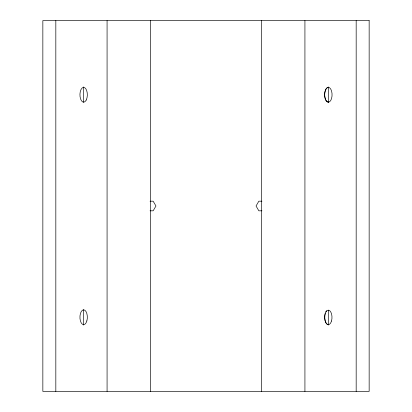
<?xml version="1.0" encoding="UTF-8"?>
<svg xmlns="http://www.w3.org/2000/svg" width="412" height="412" viewBox="0 0 412 412"><rect width="100%" height="100%" fill="white"/><g stroke="black" fill="none" stroke-linecap="round" stroke-linejoin="round"><path stroke-width="0.62" d="M150.071 201.185L153.161 201.185L155.942 206L153.161 210.815L150.071 210.815M261.929 201.185L258.839 201.185L256.058 206L258.839 210.815L261.929 210.815M356.174 20.6L356.174 391.4M328.364 86.906L328.364 102.356M328.364 310.288L328.364 325.094M304.926 20.6L304.926 391.4M261.62 20.6L261.62 391.4M150.38 20.6L150.38 391.4M107.074 20.6L107.074 391.4M83.636 86.906L83.636 102.356M83.636 309.644L83.636 325.094M55.826 20.6L55.826 391.4M328.364 102.176A7.416 3.708 90 0 1 324.656 94.76A7.416 3.708 90 0 1 328.364 87.344A7.416 3.708 -90 0 1 331.578 98.468A7.416 3.708 -90 0 1 325.15 98.468A7.416 3.708 -90 0 1 328.364 87.344M328.364 324.656A7.416 3.708 -90 0 1 324.785 315.319M324.877 314.706A7.416 3.708 -90 0 1 325.15 313.532M325.743 311.997A7.416 3.708 -90 0 1 326.51 310.818M369.152 20.6L42.848 20.6L42.848 391.4L369.152 391.4L369.152 20.6M331.511 321.025A7.267 3.631 -90 0 0 328.364 310.128A7.267 3.631 -90 0 0 325.217 321.025A7.267 3.631 -90 0 0 331.511 321.025M86.257 100.003A7.416 3.708 -90 0 0 84.594 87.596A7.416 3.708 -90 0 0 80.057 96.681A7.416 3.708 -90 0 0 86.257 100.003M86.85 320.948A7.416 3.708 -90 0 0 83.636 309.824A7.416 3.708 -90 0 0 80.422 320.948A7.416 3.708 -90 0 0 86.85 320.948"/></g></svg>
